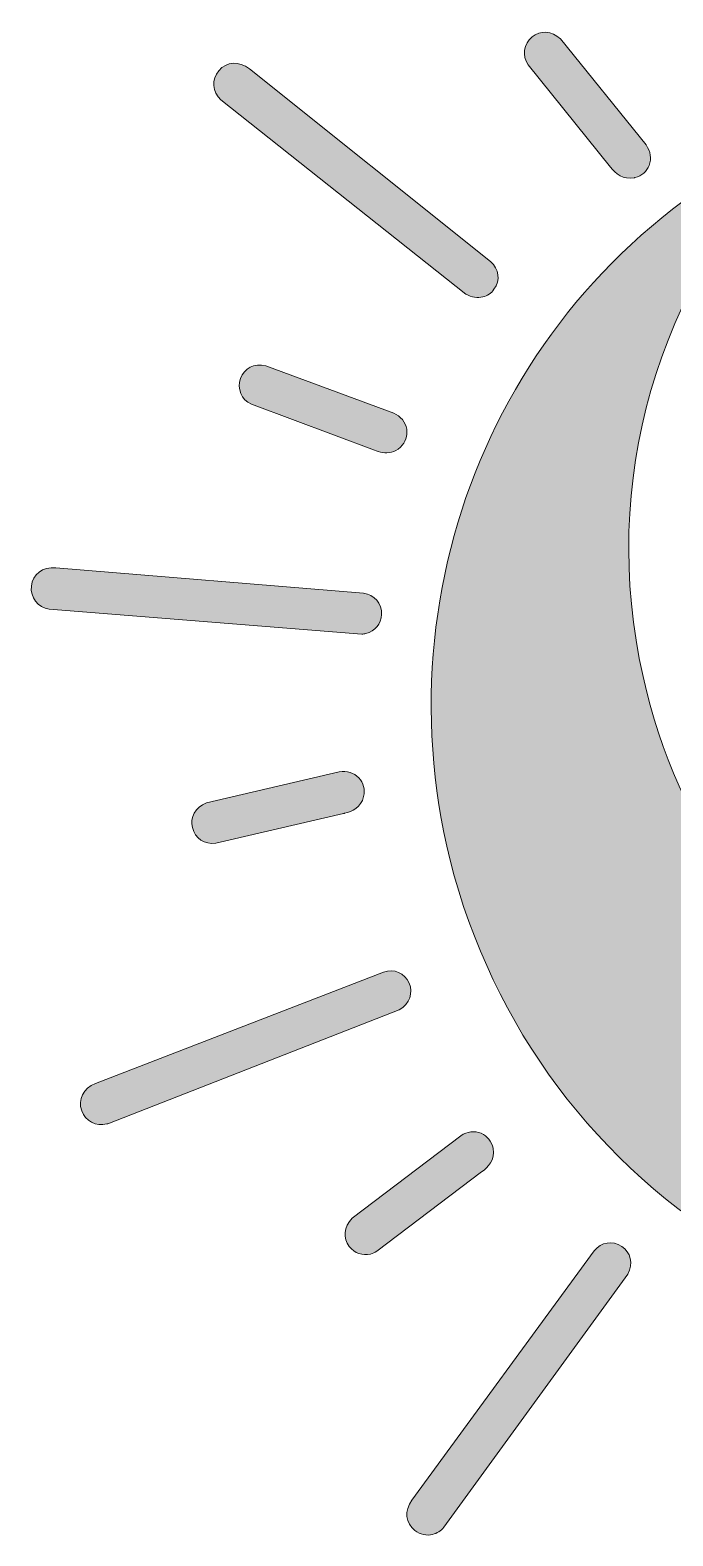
# Model space of a CAD drawing. Header units: inches. Extents: x 1779 to 2643, y -1742 to -890.
# Drawn here: x 1778.7 to 1977.3, y -1680.1 to -1215.3 of the extents above; entities that cross this region are included whole.
import ezdxf

# ---------------------------------------------------------------- set-up
doc = ezdxf.new("R2010")
doc.units = ezdxf.units.IN
doc.header["$MEASUREMENT"] = 0
doc.layers.add('Layer 1', color=7, linetype='Continuous')

msp = doc.modelspace()

# ---------------------------------------------------------------- hatches: boundary and pattern name
at = {"layer": 'Layer 1', "true_color": 0xa16e58}
h = msp.add_hatch(color=35, dxfattribs=at)
h.dxf.hatch_style = 2
edge = h.paths.add_edge_path()
edge.add_spline(control_points=[(1965.6305, -1260.8037), (1965.5752, -1260.8171), (1965.5214, -1260.8306), (1965.4676, -1260.8448), (1965.4676, -1260.8448), (1965.4444, -1260.85), (1965.4444, -1260.85), (1961.8589, -1261.6027), (1959.612, -1259.4897), (1958.0543, -1257.5612), (1958.0543, -1257.5612), (1932.6163, -1225.9463), (1932.6163, -1225.9463), (1930.6886, -1223.1366), (1931.1872, -1219.5331), (1933.8055, -1217.3767), (1936.3595, -1215.2756), (1939.812, -1215.4647), (1942.5619, -1218.0158), (1942.5619, -1218.0158), (1969.0426, -1250.7407), (1969.0426, -1250.7407), (1970.4254, -1252.6834), (1970.7707, -1254.9736), (1969.9859, -1257.0223), (1969.2586, -1258.9223), (1967.6763, -1260.2917), (1965.6305, -1260.8037)], knot_values=[0, 0, 0, 0, 1, 1, 1, 2, 2, 2, 3, 3, 3, 4, 4, 4, 5, 5, 5, 6, 6, 6, 7, 7, 7, 8, 8, 8, 9, 9, 9, 9], degree=3, periodic=1)
h = msp.add_hatch(color=35, dxfattribs=at)
h.dxf.hatch_style = 2
edge = h.paths.add_edge_path()
edge.add_spline(control_points=[(1918.6203, -1297.6456), (1916.9953, -1298.0515), (1915.1476, -1297.7891), (1913.3649, -1296.7763), (1913.3649, -1296.7763), (1837.6652, -1236.8023), (1837.6652, -1236.8023), (1835.023, -1234.3521), (1834.7457, -1230.487), (1837.0194, -1227.8134), (1839.4479, -1224.9566), (1843.239, -1224.7264), (1846.468, -1227.2595), (1846.468, -1227.2595), (1921.0084, -1286.6969), (1921.0084, -1286.6969), (1923.6177, -1289.0021), (1924.0445, -1292.5405), (1922.0436, -1295.2971), (1921.1668, -1296.5095), (1919.9702, -1297.3077), (1918.6203, -1297.6456)], knot_values=[0, 0, 0, 0, 1, 1, 1, 2, 2, 2, 3, 3, 3, 4, 4, 4, 5, 5, 5, 6, 6, 6, 7, 7, 7, 7], degree=3, periodic=1)
h = msp.add_hatch(color=35, dxfattribs=at)
h.dxf.hatch_style = 2
edge = h.paths.add_edge_path()
edge.add_spline(control_points=[(1908.4691, -1471.5328), (1886.1906, -1380.2502), (1929.3791, -1288.3899), (2013.4981, -1248.1433), (2013.4981, -1248.1433), (2022.0788, -1244.0398), (2022.0788, -1244.0398), (2022.0788, -1244.0398), (2015.3532, -1250.7647), (2015.3532, -1250.7647), (1972.2799, -1293.8373), (1954.6093, -1355.1807), (1968.0859, -1414.8625), (1989.5258, -1509.8098), (2080.7844, -1568.9871), (2175.8446, -1549.5825), (2217.2437, -1541.1796), (2254.2538, -1518.4003), (2280.0693, -1485.5528), (2280.0693, -1485.5528), (2285.9563, -1478.0641), (2285.9563, -1478.0641), (2285.9563, -1478.0641), (2282.8917, -1487.0828), (2282.8917, -1487.0828), (2261.7657, -1549.2544), (2211.2552, -1596.3648), (2147.7741, -1613.1077), (2146.9384, -1613.3267), (2146.1058, -1613.542), (2145.2694, -1613.7512), (2095.3433, -1626.2404), (2043.5359, -1618.7988), (1999.1036, -1592.6925), (1953.8387, -1566.0997), (1921.6542, -1523.0779), (1908.4691, -1471.5328)], knot_values=[0, 0, 0, 0, 1, 1, 1, 2, 2, 2, 3, 3, 3, 4, 4, 4, 5, 5, 5, 6, 6, 6, 7, 7, 7, 8, 8, 8, 9, 9, 9, 10, 10, 10, 11, 11, 11, 12, 12, 12, 12], degree=3, periodic=1)
h = msp.add_hatch(color=35, dxfattribs=at)
h.dxf.hatch_style = 2
edge = h.paths.add_edge_path()
edge.add_spline(control_points=[(1895.0867, -1338.4363), (1895.4418, -1340.4978), (1894.7347, -1342.5338), (1893.1501, -1344.0317), (1893.1501, -1344.0317), (1893.1344, -1344.0459), (1893.1344, -1344.0459), (1892.2285, -1344.8756), (1891.2889, -1345.3532), (1890.3509, -1345.5879), (1888.492, -1346.0528), (1886.6428, -1345.5617), (1885.0978, -1344.9877), (1885.0978, -1344.9877), (1847.0921, -1330.7779), (1847.0921, -1330.7779), (1844.0006, -1329.345), (1842.5932, -1325.992), (1843.745, -1322.8056), (1844.8677, -1319.6924), (1847.9345, -1318.0921), (1851.5992, -1318.8837), (1851.5992, -1318.8837), (1891.0729, -1333.5195), (1891.0729, -1333.5195), (1893.2532, -1334.4823), (1894.7168, -1336.2762), (1895.0867, -1338.4363)], knot_values=[0, 0, 0, 0, 1, 1, 1, 2, 2, 2, 3, 3, 3, 4, 4, 4, 5, 5, 5, 6, 6, 6, 7, 7, 7, 8, 8, 8, 9, 9, 9, 9], degree=3, periodic=1)
h = msp.add_hatch(color=35, dxfattribs=at)
h.dxf.hatch_style = 2
edge = h.paths.add_edge_path()
edge.add_spline(control_points=[(1887.3364, -1395.6911), (1887.2303, -1398.5733), (1885.2884, -1400.8396), (1882.4705, -1401.5444), (1882.0661, -1401.6453), (1881.6423, -1401.7156), (1881.2051, -1401.7492), (1881.2051, -1401.7492), (1784.6769, -1394.0594), (1784.6769, -1394.0594), (1781.1175, -1393.4943), (1778.7361, -1390.4373), (1779.1375, -1386.9504), (1779.565, -1383.2206), (1782.5907, -1380.9259), (1786.677, -1381.2317), (1786.677, -1381.2317), (1881.6887, -1389.121), (1881.6887, -1389.121), (1885.1404, -1389.5852), (1887.4635, -1392.2857), (1887.3364, -1395.6911)], knot_values=[0, 0, 0, 0, 1, 1, 1, 2, 2, 2, 3, 3, 3, 4, 4, 4, 5, 5, 5, 6, 6, 6, 7, 7, 7, 7], degree=3, periodic=1)
h = msp.add_hatch(color=35, dxfattribs=at)
h.dxf.hatch_style = 2
edge = h.paths.add_edge_path()
edge.add_spline(control_points=[(1875.9101, -1457.0487), (1875.8055, -1457.0749), (1875.7001, -1457.098), (1875.5984, -1457.1242), (1875.5984, -1457.1242), (1836.0664, -1466.2827), (1836.0664, -1466.2827), (1832.6984, -1466.797), (1829.6705, -1464.7773), (1828.8692, -1461.4833), (1828.0859, -1458.273), (1829.7534, -1455.2421), (1833.2508, -1453.8758), (1833.2508, -1453.8758), (1874.2358, -1444.262), (1874.2358, -1444.262), (1876.5858, -1443.8644), (1878.7961, -1444.5476), (1880.3006, -1446.1449), (1881.7313, -1447.6652), (1882.2709, -1449.7566), (1881.7716, -1451.901), (1880.93, -1455.3049), (1878.2541, -1456.4627), (1875.9101, -1457.0487)], knot_values=[0, 0, 0, 0, 1, 1, 1, 2, 2, 2, 3, 3, 3, 4, 4, 4, 5, 5, 5, 6, 6, 6, 7, 7, 7, 8, 8, 8, 8], degree=3, periodic=1)
h = msp.add_hatch(color=35, dxfattribs=at)
h.dxf.hatch_style = 2
edge = h.paths.add_edge_path()
edge.add_spline(control_points=[(1798.9704, -1540.4718), (1798.9704, -1540.4718), (1887.8828, -1506.0651), (1887.8828, -1506.0651), (1891.2187, -1504.9648), (1894.4611, -1506.3865), (1895.8357, -1509.5079), (1897.1639, -1512.5231), (1895.9829, -1515.8642), (1892.7367, -1517.7485), (1892.7367, -1517.7485), (1802.7749, -1552.8803), (1802.7749, -1552.8803), (1802.6561, -1552.9161), (1802.538, -1552.949), (1802.4206, -1552.9782), (1799.093, -1553.8108), (1795.8094, -1552.1081), (1794.6845, -1548.9075), (1794.6845, -1548.9075), (1794.6838, -1548.9046), (1794.6838, -1548.9046), (1793.4415, -1545.3661), (1795.1591, -1541.9794), (1798.9704, -1540.4718)], knot_values=[0, 0, 0, 0, 1, 1, 1, 2, 2, 2, 3, 3, 3, 4, 4, 4, 5, 5, 5, 6, 6, 6, 7, 7, 7, 8, 8, 8, 8], degree=3, periodic=1)
h = msp.add_hatch(color=35, dxfattribs=at)
h.dxf.hatch_style = 2
edge = h.paths.add_edge_path()
edge.add_spline(control_points=[(1918.0649, -1555.8469), (1919.9918, -1556.6534), (1921.3336, -1558.3404), (1921.7439, -1560.4803), (1921.7439, -1560.4803), (1921.7491, -1560.502), (1921.7491, -1560.502), (1922.3956, -1564.1137), (1920.2116, -1566.2933), (1918.2361, -1567.7874), (1918.2361, -1567.7874), (1885.8617, -1592.2493), (1885.8617, -1592.2493), (1885.2248, -1592.6582), (1884.5514, -1592.9482), (1883.8667, -1593.1193), (1881.4771, -1593.7173), (1878.9515, -1592.8869), (1877.3362, -1590.8022), (1875.3129, -1588.1839), (1875.6044, -1584.7374), (1878.2407, -1582.0645), (1878.2407, -1582.0645), (1911.7587, -1556.5981), (1911.7587, -1556.5981), (1913.7454, -1555.2751), (1916.04, -1555.006), (1918.0649, -1555.8469)], knot_values=[0, 0, 0, 0, 1, 1, 1, 2, 2, 2, 3, 3, 3, 4, 4, 4, 5, 5, 5, 6, 6, 6, 7, 7, 7, 8, 8, 8, 9, 9, 9, 9], degree=3, periodic=1)
h = msp.add_hatch(color=35, dxfattribs=at)
h.dxf.hatch_style = 2
edge = h.paths.add_edge_path()
edge.add_spline(control_points=[(1896.6788, -1669.0911), (1896.6788, -1669.0911), (1952.9918, -1592.1439), (1952.9918, -1592.1439), (1955.1878, -1589.4404), (1958.7054, -1588.8686), (1961.5412, -1590.7559), (1964.2873, -1592.5767), (1965.0983, -1596.0299), (1963.3792, -1599.3673), (1963.3792, -1599.3673), (1906.5848, -1677.482), (1906.5848, -1677.482), (1905.6191, -1678.6151), (1904.3947, -1679.3506), (1903.0957, -1679.6758), (1901.251, -1680.1377), (1899.2545, -1679.7647), (1897.6303, -1678.4955), (1894.6726, -1676.1867), (1894.2892, -1672.4075), (1896.6788, -1669.0911)], knot_values=[0, 0, 0, 0, 1, 1, 1, 2, 2, 2, 3, 3, 3, 4, 4, 4, 5, 5, 5, 6, 6, 6, 7, 7, 7, 7], degree=3, periodic=1)

# ---------------------------------------------------------------- linework, layer by layer
at = {"layer": 'Layer 1', "lineweight": 0}
for points, knots in [([(1965.6305, -1260.8037), (1965.5752, -1260.8171), (1965.5214, -1260.8306), (1965.4676, -1260.8448), (1965.4676, -1260.8448), (1965.4444, -1260.85), (1965.4444, -1260.85), (1961.8589, -1261.6027), (1959.612, -1259.4897), (1958.0543, -1257.5612), (1958.0543, -1257.5612), (1932.6163, -1225.9463), (1932.6163, -1225.9463), (1930.6886, -1223.1366), (1931.1872, -1219.5331), (1933.8055, -1217.3767), (1936.3595, -1215.2756), (1939.812, -1215.4647), (1942.5619, -1218.0158), (1942.5619, -1218.0158), (1969.0426, -1250.7407), (1969.0426, -1250.7407), (1970.4254, -1252.6834), (1970.7707, -1254.9736), (1969.9859, -1257.0223), (1969.2586, -1258.9223), (1967.6763, -1260.2917), (1965.6305, -1260.8037)], [0, 0, 0, 0, 1, 1, 1, 2, 2, 2, 3, 3, 3, 4, 4, 4, 5, 5, 5, 6, 6, 6, 7, 7, 7, 8, 8, 8, 9, 9, 9, 9]), ([(1918.6203, -1297.6456), (1916.9953, -1298.0515), (1915.1476, -1297.7891), (1913.3649, -1296.7763), (1913.3649, -1296.7763), (1837.6652, -1236.8023), (1837.6652, -1236.8023), (1835.023, -1234.3521), (1834.7457, -1230.487), (1837.0194, -1227.8134), (1839.4479, -1224.9566), (1843.239, -1224.7264), (1846.468, -1227.2595), (1846.468, -1227.2595), (1921.0084, -1286.6969), (1921.0084, -1286.6969), (1923.6177, -1289.0021), (1924.0445, -1292.5405), (1922.0436, -1295.2971), (1921.1668, -1296.5095), (1919.9702, -1297.3077), (1918.6203, -1297.6456)], [0, 0, 0, 0, 1, 1, 1, 2, 2, 2, 3, 3, 3, 4, 4, 4, 5, 5, 5, 6, 6, 6, 7, 7, 7, 7]), ([(1908.4691, -1471.5328), (1886.1906, -1380.2502), (1929.3791, -1288.3899), (2013.4981, -1248.1433), (2013.4981, -1248.1433), (2022.0788, -1244.0398), (2022.0788, -1244.0398), (2022.0788, -1244.0398), (2015.3532, -1250.7647), (2015.3532, -1250.7647), (1972.2799, -1293.8373), (1954.6093, -1355.1807), (1968.0859, -1414.8625), (1989.5258, -1509.8098), (2080.7844, -1568.9871), (2175.8446, -1549.5825), (2217.2437, -1541.1796), (2254.2538, -1518.4003), (2280.0693, -1485.5528), (2280.0693, -1485.5528), (2285.9563, -1478.0641), (2285.9563, -1478.0641), (2285.9563, -1478.0641), (2282.8917, -1487.0828), (2282.8917, -1487.0828), (2261.7657, -1549.2544), (2211.2552, -1596.3648), (2147.7741, -1613.1077), (2146.9384, -1613.3267), (2146.1058, -1613.542), (2145.2694, -1613.7512), (2095.3433, -1626.2404), (2043.5359, -1618.7988), (1999.1036, -1592.6925), (1953.8387, -1566.0997), (1921.6542, -1523.0779), (1908.4691, -1471.5328)], [0, 0, 0, 0, 1, 1, 1, 2, 2, 2, 3, 3, 3, 4, 4, 4, 5, 5, 5, 6, 6, 6, 7, 7, 7, 8, 8, 8, 9, 9, 9, 10, 10, 10, 11, 11, 11, 12, 12, 12, 12]), ([(1895.0867, -1338.4363), (1895.4418, -1340.4978), (1894.7347, -1342.5338), (1893.1501, -1344.0317), (1893.1501, -1344.0317), (1893.1344, -1344.0459), (1893.1344, -1344.0459), (1892.2285, -1344.8756), (1891.2889, -1345.3532), (1890.3509, -1345.5879), (1888.492, -1346.0528), (1886.6428, -1345.5617), (1885.0978, -1344.9877), (1885.0978, -1344.9877), (1847.0921, -1330.7779), (1847.0921, -1330.7779), (1844.0006, -1329.345), (1842.5932, -1325.992), (1843.745, -1322.8056), (1844.8677, -1319.6924), (1847.9345, -1318.0921), (1851.5992, -1318.8837), (1851.5992, -1318.8837), (1891.0729, -1333.5195), (1891.0729, -1333.5195), (1893.2532, -1334.4823), (1894.7168, -1336.2762), (1895.0867, -1338.4363)], [0, 0, 0, 0, 1, 1, 1, 2, 2, 2, 3, 3, 3, 4, 4, 4, 5, 5, 5, 6, 6, 6, 7, 7, 7, 8, 8, 8, 9, 9, 9, 9]), ([(1887.3364, -1395.6911), (1887.2303, -1398.5733), (1885.2884, -1400.8396), (1882.4705, -1401.5444), (1882.0661, -1401.6453), (1881.6423, -1401.7156), (1881.2051, -1401.7492), (1881.2051, -1401.7492), (1784.6769, -1394.0594), (1784.6769, -1394.0594), (1781.1175, -1393.4943), (1778.7361, -1390.4373), (1779.1375, -1386.9504), (1779.565, -1383.2206), (1782.5907, -1380.9259), (1786.677, -1381.2317), (1786.677, -1381.2317), (1881.6887, -1389.121), (1881.6887, -1389.121), (1885.1404, -1389.5852), (1887.4635, -1392.2857), (1887.3364, -1395.6911)], [0, 0, 0, 0, 1, 1, 1, 2, 2, 2, 3, 3, 3, 4, 4, 4, 5, 5, 5, 6, 6, 6, 7, 7, 7, 7]), ([(1875.9101, -1457.0487), (1875.8055, -1457.0749), (1875.7001, -1457.098), (1875.5984, -1457.1242), (1875.5984, -1457.1242), (1836.0664, -1466.2827), (1836.0664, -1466.2827), (1832.6984, -1466.797), (1829.6705, -1464.7773), (1828.8692, -1461.4833), (1828.0859, -1458.273), (1829.7534, -1455.2421), (1833.2508, -1453.8758), (1833.2508, -1453.8758), (1874.2358, -1444.262), (1874.2358, -1444.262), (1876.5858, -1443.8644), (1878.7961, -1444.5476), (1880.3006, -1446.1449), (1881.7313, -1447.6652), (1882.2709, -1449.7566), (1881.7716, -1451.901), (1880.93, -1455.3049), (1878.2541, -1456.4627), (1875.9101, -1457.0487)], [0, 0, 0, 0, 1, 1, 1, 2, 2, 2, 3, 3, 3, 4, 4, 4, 5, 5, 5, 6, 6, 6, 7, 7, 7, 8, 8, 8, 8]), ([(1798.9704, -1540.4718), (1798.9704, -1540.4718), (1887.8828, -1506.0651), (1887.8828, -1506.0651), (1891.2187, -1504.9648), (1894.4611, -1506.3865), (1895.8357, -1509.5079), (1897.1639, -1512.5231), (1895.9829, -1515.8642), (1892.7367, -1517.7485), (1892.7367, -1517.7485), (1802.7749, -1552.8803), (1802.7749, -1552.8803), (1802.6561, -1552.9161), (1802.538, -1552.949), (1802.4206, -1552.9782), (1799.093, -1553.8108), (1795.8094, -1552.1081), (1794.6845, -1548.9075), (1794.6845, -1548.9075), (1794.6838, -1548.9046), (1794.6838, -1548.9046), (1793.4415, -1545.3661), (1795.1591, -1541.9794), (1798.9704, -1540.4718)], [0, 0, 0, 0, 1, 1, 1, 2, 2, 2, 3, 3, 3, 4, 4, 4, 5, 5, 5, 6, 6, 6, 7, 7, 7, 8, 8, 8, 8]), ([(1918.0649, -1555.8469), (1919.9918, -1556.6534), (1921.3336, -1558.3404), (1921.7439, -1560.4803), (1921.7439, -1560.4803), (1921.7491, -1560.502), (1921.7491, -1560.502), (1922.3956, -1564.1137), (1920.2116, -1566.2933), (1918.2361, -1567.7874), (1918.2361, -1567.7874), (1885.8617, -1592.2493), (1885.8617, -1592.2493), (1885.2248, -1592.6582), (1884.5514, -1592.9482), (1883.8667, -1593.1193), (1881.4771, -1593.7173), (1878.9515, -1592.8869), (1877.3362, -1590.8022), (1875.3129, -1588.1839), (1875.6044, -1584.7374), (1878.2407, -1582.0645), (1878.2407, -1582.0645), (1911.7587, -1556.5981), (1911.7587, -1556.5981), (1913.7454, -1555.2751), (1916.04, -1555.006), (1918.0649, -1555.8469)], [0, 0, 0, 0, 1, 1, 1, 2, 2, 2, 3, 3, 3, 4, 4, 4, 5, 5, 5, 6, 6, 6, 7, 7, 7, 8, 8, 8, 9, 9, 9, 9]), ([(1896.6788, -1669.0911), (1896.6788, -1669.0911), (1952.9918, -1592.1439), (1952.9918, -1592.1439), (1955.1878, -1589.4404), (1958.7054, -1588.8686), (1961.5412, -1590.7559), (1964.2873, -1592.5767), (1965.0983, -1596.0299), (1963.3792, -1599.3673), (1963.3792, -1599.3673), (1906.5848, -1677.482), (1906.5848, -1677.482), (1905.6191, -1678.6151), (1904.3947, -1679.3506), (1903.0957, -1679.6758), (1901.251, -1680.1377), (1899.2545, -1679.7647), (1897.6303, -1678.4955), (1894.6726, -1676.1867), (1894.2892, -1672.4075), (1896.6788, -1669.0911)], [0, 0, 0, 0, 1, 1, 1, 2, 2, 2, 3, 3, 3, 4, 4, 4, 5, 5, 5, 6, 6, 6, 7, 7, 7, 7])]:
    msp.add_open_spline(points, degree=3, knots=knots, dxfattribs=at)

doc.saveas('drawing.dxf')
